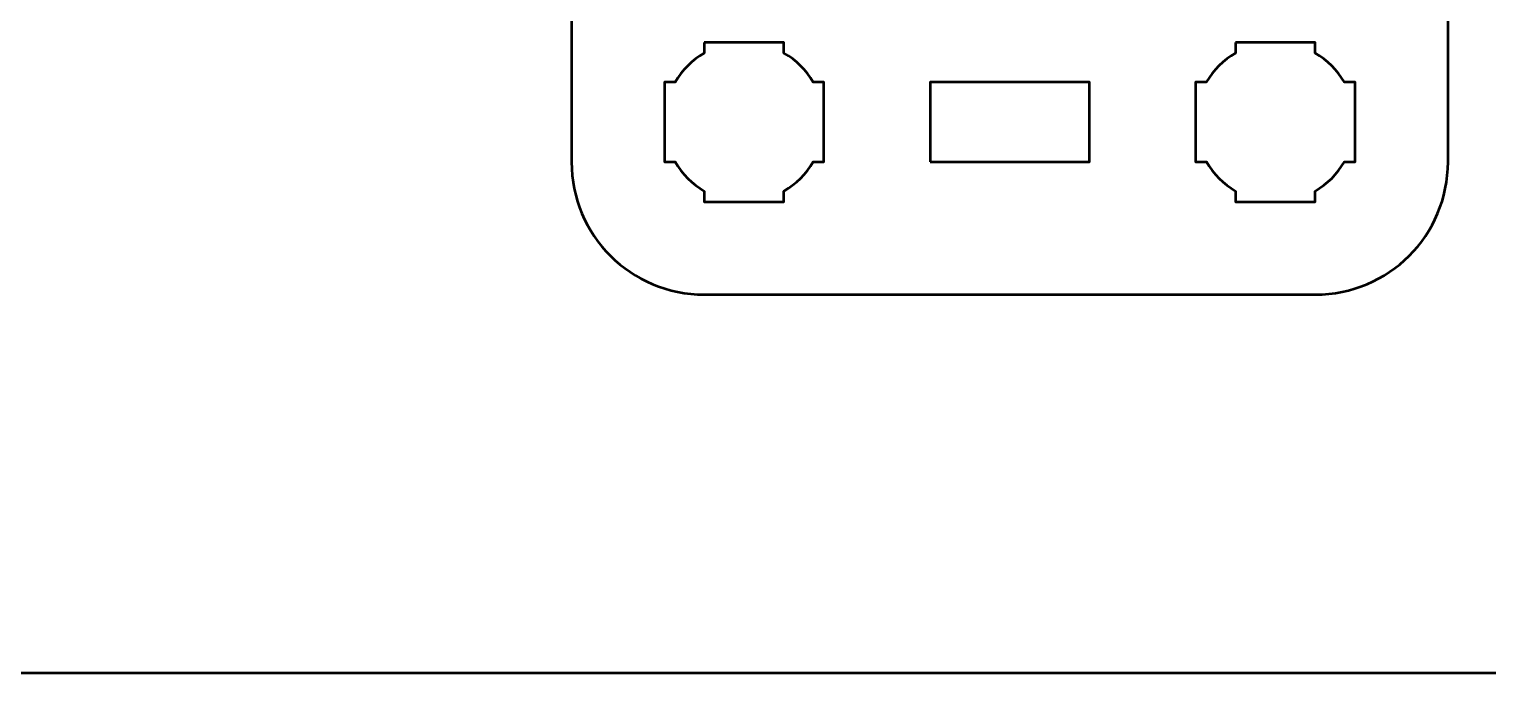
# Model space of a CAD drawing. Header units: centimetres. Extents: x -21 to 0, y -29.7 to 0.
# Drawn here: x -17.32 to -11.82, y -29.7 to -27.27 of the extents above; entities that cross this region are included whole.
import ezdxf

# ---------------------------------------------------------------- set-up
doc = ezdxf.new("R2010")
doc.units = ezdxf.units.CM
doc.header["$MEASUREMENT"] = 0
doc.layers.add('Layer 1', color=7, linetype='Continuous')

msp = doc.modelspace()

# ---------------------------------------------------------------- linework, layer by layer
at = {"layer": 'Layer 1', "color": 22, "lineweight": 53}
msp.add_open_spline([(-21, -29.19991), (-21, -29.19991), (-21, -0.49996), (-21, -0.49996), (-21, -0.49996), (-21, -0.22299), (-20.77691, 0), (-20.49991, 0), (-20.49991, 0), (-20.49991, 0), (-0.5001, 0), (-0.5001, 0), (-0.5001, 0), (-0.22296, 0), (0, -0.22299), (0, -0.49996), (0, -0.49996), (0, -0.49996), (0, -29.19991), (0, -29.19991), (0, -29.19991), (0, -29.47691), (-0.22296, -29.7), (-0.5001, -29.7), (-0.5001, -29.7), (-0.5001, -29.7), (-20.49991, -29.7), (-20.49991, -29.7), (-20.49991, -29.7), (-20.77691, -29.7), (-21, -29.47691), (-21, -29.19991)], degree=3, knots=[0, 0, 0, 0, 0.125, 0.125, 0.125, 0.125, 0.25, 0.25, 0.25, 0.25, 0.375, 0.375, 0.375, 0.375, 0.5, 0.5, 0.5, 0.5, 0.625, 0.625, 0.625, 0.625, 0.75, 0.75, 0.75, 0.75, 0.875, 0.875, 0.875, 0.875, 1, 1, 1, 1], dxfattribs=at)
at = {"layer": 'Layer 1', "color": 114, "lineweight": 53}
msp.add_open_spline([(-15.27479, -27.77487), (-15.27479, -27.77487), (-15.2748, -26.67493), (-15.2748, -26.67493), (-15.2748, -26.67493), (-15.2748, -26.67493), (-14.4748, -26.67494), (-14.4748, -26.67494), (-14.4748, -26.67494), (-14.4748, -26.67494), (-14.17479, -26.92494), (-14.17479, -26.92494), (-14.17479, -26.92494), (-14.17479, -26.92494), (-14.02479, -26.92494), (-14.02479, -26.92494), (-14.02479, -26.92494), (-14.02479, -26.92494), (-14.02479, -26.67493), (-14.02479, -26.67493), (-14.02479, -26.67493), (-14.02479, -26.67493), (-14.02479, -24.57494), (-14.02479, -24.57494), (-14.02479, -24.57494), (-14.02479, -24.57494), (-14.02479, -24.32494), (-14.02479, -24.32494), (-14.02479, -24.32494), (-14.02479, -24.32494), (-14.17479, -24.32494), (-14.17479, -24.32494), (-14.17479, -24.32494), (-14.17479, -24.32494), (-14.47479, -24.57494), (-14.47479, -24.57494), (-14.47479, -24.57494), (-14.47479, -24.57494), (-15.27479, -24.57494), (-15.27479, -24.57494), (-15.27479, -24.57494), (-15.27479, -24.57494), (-15.27479, -23.47501), (-15.27479, -23.47501), (-15.27479, -23.47501), (-15.27479, -23.19788), (-15.05169, -22.97492), (-14.77469, -22.97492), (-14.77469, -22.97492), (-14.77469, -22.97492), (-12.47477, -22.97492), (-12.47477, -22.97492), (-12.47477, -22.97492), (-12.19776, -22.97492), (-11.97481, -23.19788), (-11.97481, -23.47501), (-11.97481, -23.47501), (-11.97481, -23.47501), (-11.97481, -27.77487), (-11.97481, -27.77487), (-11.97481, -27.77487), (-11.97481, -28.05187), (-12.19776, -28.27496), (-12.47477, -28.27496), (-12.47477, -28.27496), (-12.47477, -28.27496), (-14.77469, -28.27496), (-14.77469, -28.27496), (-14.77469, -28.27496), (-15.05169, -28.27496), (-15.27479, -28.05187), (-15.27479, -27.77487)], degree=3, knots=[0, 0, 0, 0, 0.0555556, 0.0555556, 0.0555556, 0.0555556, 0.1111111, 0.1111111, 0.1111111, 0.1111111, 0.1666667, 0.1666667, 0.1666667, 0.1666667, 0.2222222, 0.2222222, 0.2222222, 0.2222222, 0.2777778, 0.2777778, 0.2777778, 0.2777778, 0.3333333, 0.3333333, 0.3333333, 0.3333333, 0.3888889, 0.3888889, 0.3888889, 0.3888889, 0.4444444, 0.4444444, 0.4444444, 0.4444444, 0.5, 0.5, 0.5, 0.5, 0.5555556, 0.5555556, 0.5555556, 0.5555556, 0.6111111, 0.6111111, 0.6111111, 0.6111111, 0.6666667, 0.6666667, 0.6666667, 0.6666667, 0.7222222, 0.7222222, 0.7222222, 0.7222222, 0.7777778, 0.7777778, 0.7777778, 0.7777778, 0.8333333, 0.8333333, 0.8333333, 0.8333333, 0.8888889, 0.8888889, 0.8888889, 0.8888889, 0.9444444, 0.9444444, 0.9444444, 0.9444444, 1, 1, 1, 1], dxfattribs=at)
at = {"layer": 'Layer 1', "lineweight": 53}
for points, knots in [([(-14.77489, -27.32502), (-14.77489, -27.32502), (-14.63032, -27.32502), (-14.63032, -27.32502), (-14.63032, -27.32502), (-14.63032, -27.32502), (-14.6249, -27.32495), (-14.6249, -27.32495), (-14.6249, -27.32495), (-14.6249, -27.32495), (-14.61947, -27.32502), (-14.61947, -27.32502), (-14.61947, -27.32502), (-14.61947, -27.32502), (-14.47489, -27.32502), (-14.47489, -27.32502), (-14.47489, -27.32502), (-14.47489, -27.32502), (-14.47489, -27.36508), (-14.47489, -27.36508), (-14.47489, -27.36508), (-14.42932, -27.39143), (-14.39134, -27.42944), (-14.365, -27.47501), (-14.365, -27.47501), (-14.365, -27.47501), (-14.32489, -27.47501), (-14.32489, -27.47501), (-14.32489, -27.47501), (-14.32489, -27.47501), (-14.32489, -27.77501), (-14.32489, -27.77501), (-14.32489, -27.77501), (-14.32489, -27.77501), (-14.36509, -27.77501), (-14.36509, -27.77501), (-14.36509, -27.77501), (-14.39143, -27.82051), (-14.42937, -27.85847), (-14.47489, -27.8848), (-14.47489, -27.8848), (-14.47489, -27.8848), (-14.47489, -27.92501), (-14.47489, -27.92501), (-14.47489, -27.92501), (-14.47489, -27.92501), (-14.77489, -27.92501), (-14.77489, -27.92501), (-14.77489, -27.92501), (-14.77489, -27.92501), (-14.77489, -27.88478), (-14.77489, -27.88478), (-14.77489, -27.88478), (-14.8204, -27.85845), (-14.85834, -27.8205), (-14.88469, -27.77501), (-14.88469, -27.77501), (-14.88469, -27.77501), (-14.92488, -27.77501), (-14.92488, -27.77501), (-14.92488, -27.77501), (-14.92488, -27.77501), (-14.92488, -27.62754), (-14.92488, -27.62754), (-14.92488, -27.62754), (-14.92488, -27.62754), (-14.9249, -27.62494), (-14.9249, -27.62494), (-14.9249, -27.62494), (-14.9249, -27.62494), (-14.92488, -27.62234), (-14.92488, -27.62234), (-14.92488, -27.62234), (-14.92488, -27.62234), (-14.92488, -27.47501), (-14.92488, -27.47501), (-14.92488, -27.47501), (-14.92488, -27.47501), (-14.88478, -27.47501), (-14.88478, -27.47501), (-14.88478, -27.47501), (-14.85844, -27.42945), (-14.82045, -27.39145), (-14.77489, -27.3651), (-14.77489, -27.3651), (-14.77489, -27.3651), (-14.77489, -27.32502), (-14.77489, -27.32502)], [0, 0, 0, 0, 0.0454545, 0.0454545, 0.0454545, 0.0454545, 0.0909091, 0.0909091, 0.0909091, 0.0909091, 0.1363636, 0.1363636, 0.1363636, 0.1363636, 0.1818182, 0.1818182, 0.1818182, 0.1818182, 0.2272727, 0.2272727, 0.2272727, 0.2272727, 0.2727273, 0.2727273, 0.2727273, 0.2727273, 0.3181818, 0.3181818, 0.3181818, 0.3181818, 0.3636364, 0.3636364, 0.3636364, 0.3636364, 0.4090909, 0.4090909, 0.4090909, 0.4090909, 0.4545455, 0.4545455, 0.4545455, 0.4545455, 0.5, 0.5, 0.5, 0.5, 0.5454545, 0.5454545, 0.5454545, 0.5454545, 0.5909091, 0.5909091, 0.5909091, 0.5909091, 0.6363636, 0.6363636, 0.6363636, 0.6363636, 0.6818182, 0.6818182, 0.6818182, 0.6818182, 0.7272727, 0.7272727, 0.7272727, 0.7272727, 0.7727273, 0.7727273, 0.7727273, 0.7727273, 0.8181818, 0.8181818, 0.8181818, 0.8181818, 0.8636364, 0.8636364, 0.8636364, 0.8636364, 0.9090909, 0.9090909, 0.9090909, 0.9090909, 0.9545455, 0.9545455, 0.9545455, 0.9545455, 1, 1, 1, 1]), ([(-12.77489, -27.32502), (-12.77489, -27.32502), (-12.63032, -27.32502), (-12.63032, -27.32502), (-12.63032, -27.32502), (-12.63032, -27.32502), (-12.6249, -27.32495), (-12.6249, -27.32495), (-12.6249, -27.32495), (-12.6249, -27.32495), (-12.61947, -27.32502), (-12.61947, -27.32502), (-12.61947, -27.32502), (-12.61947, -27.32502), (-12.47489, -27.32502), (-12.47489, -27.32502), (-12.47489, -27.32502), (-12.47489, -27.32502), (-12.47489, -27.36508), (-12.47489, -27.36508), (-12.47489, -27.36508), (-12.42932, -27.39143), (-12.39134, -27.42944), (-12.365, -27.47501), (-12.365, -27.47501), (-12.365, -27.47501), (-12.32489, -27.47501), (-12.32489, -27.47501), (-12.32489, -27.47501), (-12.32489, -27.47501), (-12.32489, -27.77501), (-12.32489, -27.77501), (-12.32489, -27.77501), (-12.32489, -27.77501), (-12.36509, -27.77501), (-12.36509, -27.77501), (-12.36509, -27.77501), (-12.39143, -27.82051), (-12.42937, -27.85847), (-12.47489, -27.8848), (-12.47489, -27.8848), (-12.47489, -27.8848), (-12.47489, -27.92501), (-12.47489, -27.92501), (-12.47489, -27.92501), (-12.47489, -27.92501), (-12.77489, -27.92501), (-12.77489, -27.92501), (-12.77489, -27.92501), (-12.77489, -27.92501), (-12.77489, -27.88478), (-12.77489, -27.88478), (-12.77489, -27.88478), (-12.8204, -27.85845), (-12.85834, -27.8205), (-12.88469, -27.77501), (-12.88469, -27.77501), (-12.88469, -27.77501), (-12.92488, -27.77501), (-12.92488, -27.77501), (-12.92488, -27.77501), (-12.92488, -27.77501), (-12.92488, -27.62754), (-12.92488, -27.62754), (-12.92488, -27.62754), (-12.92488, -27.62754), (-12.9249, -27.62494), (-12.9249, -27.62494), (-12.9249, -27.62494), (-12.9249, -27.62494), (-12.92488, -27.62234), (-12.92488, -27.62234), (-12.92488, -27.62234), (-12.92488, -27.62234), (-12.92488, -27.47501), (-12.92488, -27.47501), (-12.92488, -27.47501), (-12.92488, -27.47501), (-12.88478, -27.47501), (-12.88478, -27.47501), (-12.88478, -27.47501), (-12.85844, -27.42945), (-12.82045, -27.39145), (-12.77489, -27.3651), (-12.77489, -27.3651), (-12.77489, -27.3651), (-12.77489, -27.32502), (-12.77489, -27.32502)], [0, 0, 0, 0, 0.0454545, 0.0454545, 0.0454545, 0.0454545, 0.0909091, 0.0909091, 0.0909091, 0.0909091, 0.1363636, 0.1363636, 0.1363636, 0.1363636, 0.1818182, 0.1818182, 0.1818182, 0.1818182, 0.2272727, 0.2272727, 0.2272727, 0.2272727, 0.2727273, 0.2727273, 0.2727273, 0.2727273, 0.3181818, 0.3181818, 0.3181818, 0.3181818, 0.3636364, 0.3636364, 0.3636364, 0.3636364, 0.4090909, 0.4090909, 0.4090909, 0.4090909, 0.4545455, 0.4545455, 0.4545455, 0.4545455, 0.5, 0.5, 0.5, 0.5, 0.5454545, 0.5454545, 0.5454545, 0.5454545, 0.5909091, 0.5909091, 0.5909091, 0.5909091, 0.6363636, 0.6363636, 0.6363636, 0.6363636, 0.6818182, 0.6818182, 0.6818182, 0.6818182, 0.7272727, 0.7272727, 0.7272727, 0.7272727, 0.7727273, 0.7727273, 0.7727273, 0.7727273, 0.8181818, 0.8181818, 0.8181818, 0.8181818, 0.8636364, 0.8636364, 0.8636364, 0.8636364, 0.9090909, 0.9090909, 0.9090909, 0.9090909, 0.9545455, 0.9545455, 0.9545455, 0.9545455, 1, 1, 1, 1]), ([(-13.92474, -27.77487), (-13.92474, -27.77487), (-13.92474, -27.47486), (-13.92474, -27.47486), (-13.92474, -27.47486), (-13.92474, -27.47486), (-13.32475, -27.47486), (-13.32475, -27.47486), (-13.32475, -27.47486), (-13.32475, -27.47486), (-13.32475, -27.77487), (-13.32475, -27.77487), (-13.32475, -27.77487), (-13.32475, -27.77487), (-13.92474, -27.77487), (-13.92474, -27.77487)], [0, 0, 0, 0, 0.25, 0.25, 0.25, 0.25, 0.5, 0.5, 0.5, 0.5, 0.75, 0.75, 0.75, 0.75, 1, 1, 1, 1])]:
    msp.add_open_spline(points, degree=3, knots=knots, dxfattribs=at)

doc.saveas('drawing.dxf')
